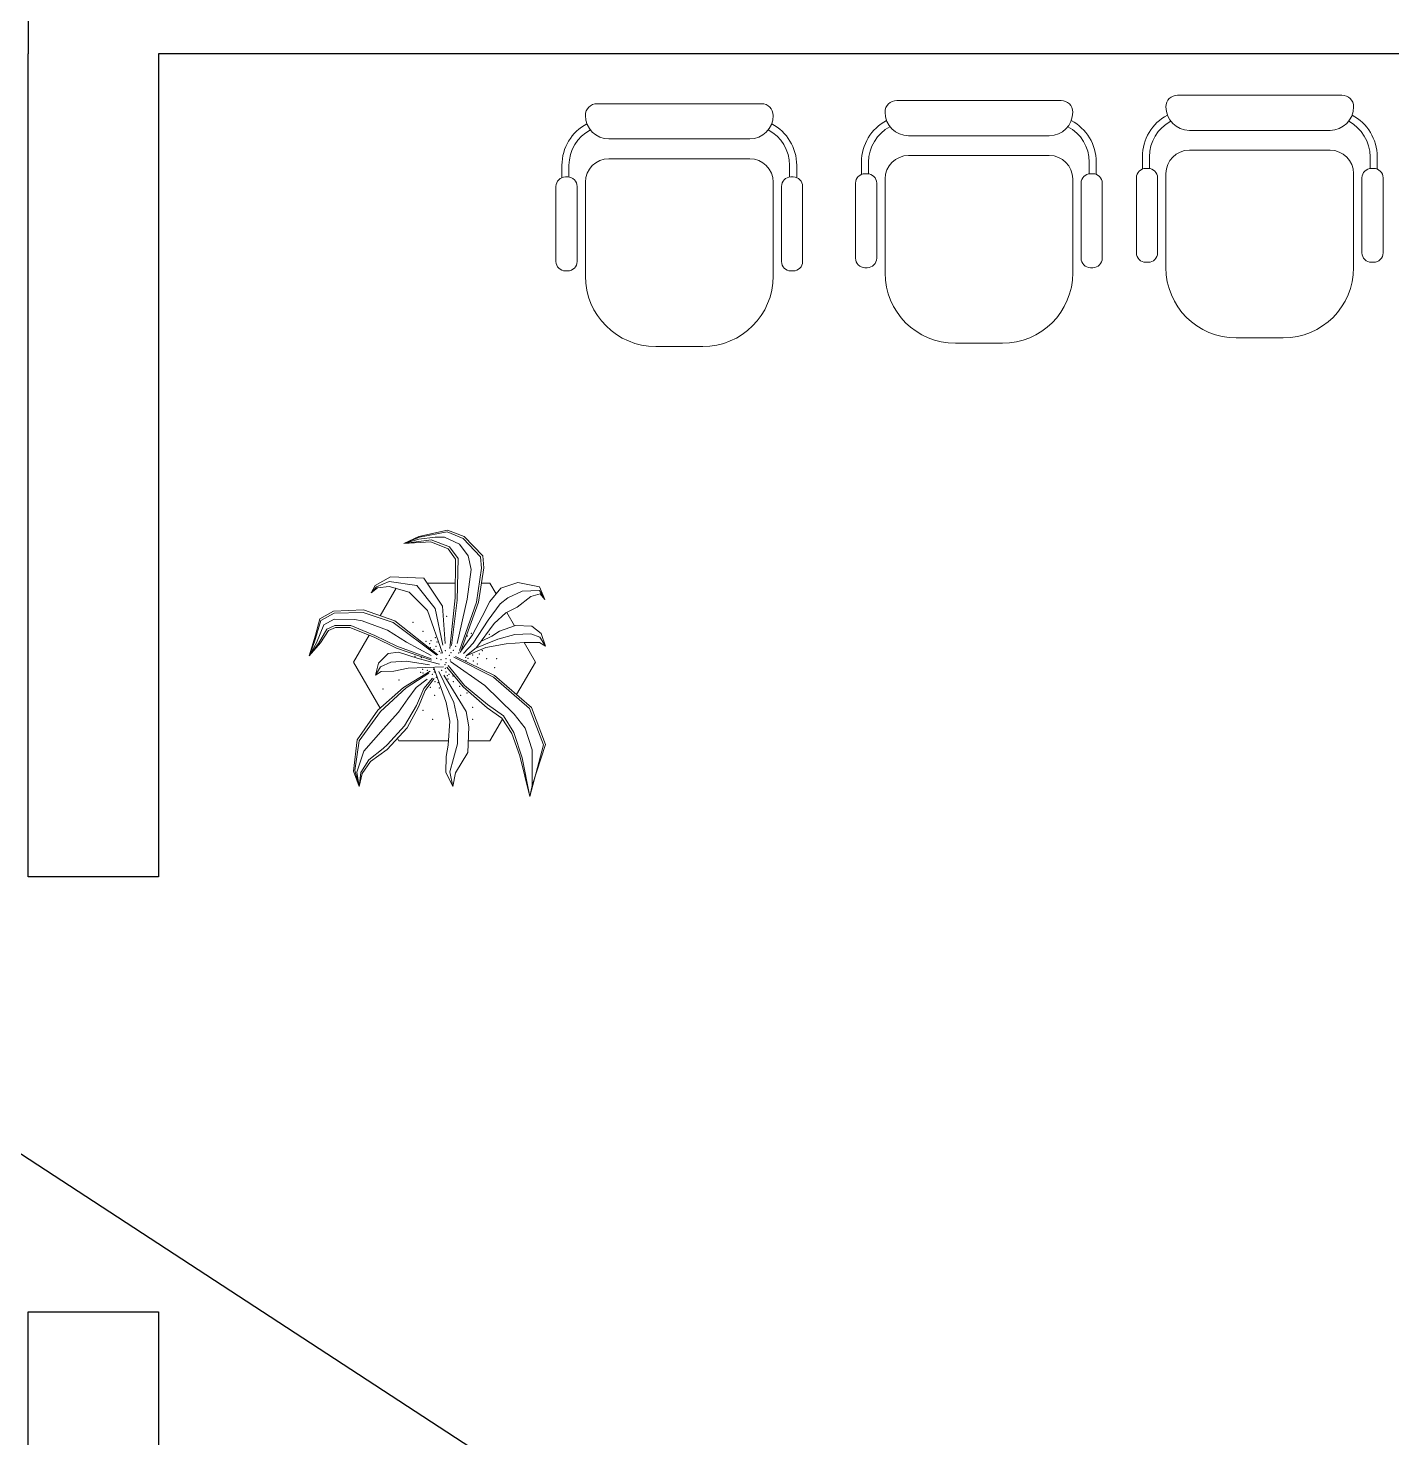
# Model space of a CAD drawing. Header units: millimetres. Extents: x -1911 to 4021, y -174 to 2851.
# Drawn here: x 989.4 to 1303.1, y 1090 to 1414.3 of the extents above; entities that cross this region are included whole.
import ezdxf

# ---------------------------------------------------------------- set-up
doc = ezdxf.new("R2010")
doc.units = ezdxf.units.MM
doc.layers.add('ARREDI attrezzature - furniture', color=175, linetype='Continuous', lineweight=9)
doc.layers.add('PIANTA - plant', color=94, linetype='Continuous', lineweight=13)
doc.layers.add('VERDE prato - green grass', color=7, linetype='Continuous', lineweight=13, true_color=0xd3e2a7)

# ---------------------------------------------------------------- blocks, each defined once
blk = doc.blocks.new('pianta2')
at = {"layer": 'ARREDI attrezzature - furniture'}
for p, q in [((4773.87, 1809.77), (4780.34, 1809.77)), ((4786.37, 1809.77), (4788.3, 1809.77)), ((4788.3, 1809.77), (4789.72, 1807.32)), ((4763.07, 1802.3), (4766.71, 1808.62)), ((4792.17, 1803.08), (4793.94, 1800)), ((4756.92, 1791.65), (4760.5, 1797.85)), ((4796.16, 1796.17), (4798.77, 1791.65)), ((4763.04, 1781.04), (4756.92, 1791.65)), ((4794.46, 1784.19), (4798.77, 1791.65)), ((4788.3, 1773.53), (4791.19, 1778.53)), ((4767.38, 1773.53), (4767.03, 1774.13)), ((4778.72, 1773.53), (4767.38, 1773.53)), ((4788.3, 1773.53), (4783.32, 1773.53))]:
    blk.add_line(p, q, dxfattribs=at)
at = {"layer": 'PIANTA - plant'}
for points in [[(4781.62, 1794.14), (4785.72, 1805.43), (4786.91, 1813.3), (4786.65, 1816.12), (4782.41, 1820.57), (4778.58, 1821.98), (4771.96, 1820.57), (4768.52, 1818.95), (4774.74, 1819.35), (4778.71, 1817.73), (4780.43, 1815.31), (4780.29, 1806.45), (4779.11, 1794.75)], [(4781.34, 1794.29), (4785.24, 1805.46), (4786.34, 1813.29), (4786.13, 1815.9), (4782.16, 1820.07), (4778.46, 1821.63), (4772.1, 1820.39), (4768.52, 1818.95), (4774.76, 1819.76), (4779.01, 1818.19), (4781, 1815.48), (4780.79, 1805.87), (4779.49, 1795.44)], [(4780.79, 1795.96), (4783.05, 1806.09), (4784.01, 1812.97), (4783.32, 1816.11), (4781.34, 1818.81), (4777.85, 1820.39), (4775.72, 1820.39), (4771.96, 1819.96), (4768.52, 1818.95)], [(4778.01, 1795.94), (4777.38, 1804.5), (4773.08, 1810.95), (4765.45, 1811.28), (4761.92, 1809.26), (4761.01, 1807.57), (4762.47, 1808.73), (4765.17, 1809.04), (4769.75, 1807.77), (4773.92, 1803.54), (4777.38, 1793.72)], [(4777.45, 1795.51), (4775.72, 1803.97), (4771.49, 1809.26), (4765.1, 1810.21), (4762.19, 1808.94), (4761.01, 1807.57)], [(4781.41, 1793.84), (4784.27, 1797.91), (4786.55, 1802.12), (4788.26, 1805.6), (4790.84, 1808.65), (4794.73, 1809.95), (4799.69, 1808.94), (4800.92, 1806.03), (4799.88, 1807.33), (4797.69, 1806.76), (4794.55, 1804.3), (4791.98, 1802.98), (4789.31, 1800.52), (4785.22, 1795.01), (4782.84, 1793.12)], [(4782.27, 1793.62), (4784.46, 1796.01), (4787.91, 1801.27), (4790.68, 1805.05), (4792.41, 1806.46), (4795.75, 1807.95), (4799.72, 1808.13), (4800.92, 1806.03)], [(4776.33, 1793.35), (4766.47, 1801.12), (4759.22, 1803.64), (4752.32, 1803.38), (4749.19, 1801.63), (4748.2, 1797.87), (4746.72, 1793.1), (4749.36, 1796.11), (4751.16, 1798.88), (4752.81, 1799.63), (4756.1, 1799.63), (4761.69, 1797.37), (4766.79, 1794.86), (4774.86, 1792.11)], [(4776.08, 1793.24), (4766.05, 1800.77), (4759.17, 1803.08), (4752.45, 1802.93), (4749.45, 1801.25), (4747.98, 1796.28), (4746.72, 1793.1), (4748.87, 1795.96), (4750.82, 1799.25), (4752.65, 1800.04), (4756.28, 1800.04), (4761.84, 1797.8), (4766.89, 1795.32), (4774.82, 1792.43)], [(4774.82, 1793.16), (4769.15, 1796.2), (4764.79, 1799), (4758.91, 1801.16), (4757.18, 1801.48), (4752.5, 1801.56), (4750.13, 1800.21), (4748.4, 1796.11), (4746.72, 1793.1)], [(4786.36, 1796.46), (4788.74, 1797.62), (4790.55, 1798.78), (4794.17, 1800.08), (4797.97, 1799.95), (4800.07, 1798.19), (4801.12, 1795.29), (4799.69, 1796.17), (4796.16, 1796.17), (4792.07, 1795.88), (4787.41, 1795.01), (4782.84, 1793.12)], [(4801.12, 1795.29), (4799.76, 1797.37), (4797.7, 1798.13), (4794.02, 1798.02), (4790.17, 1796.89), (4786.88, 1795.62), (4784.81, 1794.76)], [(4776.72, 1791.16), (4771.81, 1792.45), (4767.32, 1793.94), (4764.93, 1793.65), (4762.69, 1791.38), (4762.03, 1788.67), (4763.29, 1789.45), (4766.24, 1789.59), (4769.47, 1790.23), (4777.61, 1790.52)], [(4774.38, 1791.02), (4769.04, 1791.87), (4765.49, 1791.65), (4763.15, 1790.52), (4762.03, 1788.67)], [(4777.68, 1788.63), (4779.97, 1785.03), (4782.88, 1780.27), (4783.43, 1776.78), (4783.23, 1770.86), (4780.38, 1766.2), (4779.82, 1763.03), (4778.16, 1766.31), (4778.24, 1769.91), (4778.72, 1772.55), (4779.06, 1778.05), (4778.24, 1782.39), (4775.45, 1790.33)], [(4797.5, 1760.73), (4795.16, 1770.08), (4793.35, 1775.2), (4791.07, 1778.73), (4787.66, 1781.11), (4782.15, 1785.92), (4778.37, 1790.49)], [(4778.72, 1790.9), (4782.49, 1786.28), (4787.75, 1781.93), (4791.43, 1779.27), (4793.81, 1775.49), (4795.7, 1769.63), (4797.5, 1760.73)], [(4779.27, 1791.78), (4787.15, 1786.29), (4793.92, 1779.64), (4796.43, 1776.44), (4798.03, 1771.46), (4798.01, 1763.27)], [(4797.5, 1760.73), (4800.63, 1772.64), (4797.41, 1780.97), (4789.13, 1788.2), (4780.02, 1792.77)], [(4780.39, 1792.93), (4789.39, 1788.59), (4797.87, 1781.22), (4801.1, 1772.7), (4798.01, 1763.27), (4797.5, 1760.73)], [(4774.53, 1789.59), (4768.44, 1785.84), (4762.52, 1780.57), (4757.74, 1773.8), (4756.93, 1766.52), (4758.24, 1763.02), (4758.9, 1766.03), (4760.87, 1768.78), (4764.65, 1771.54), (4769.26, 1776.55), (4771.9, 1781.32), (4773.38, 1785.09), (4775.52, 1787.84)], [(4774.27, 1789.07), (4769.06, 1785.7), (4763.15, 1780.27), (4758.23, 1773.52), (4757.23, 1766.68), (4758.24, 1763.02), (4758.59, 1766.24), (4760.44, 1769.19), (4763.72, 1771.79), (4764.79, 1772.66), (4768.7, 1777), (4771.41, 1781.68), (4773.13, 1785.59), (4775.12, 1787.97)], [(4773.91, 1787.75), (4771.34, 1785.81), (4769.42, 1783.2), (4767.28, 1780.16), (4763.72, 1776.25), (4759.3, 1771.14), (4757.73, 1766.35), (4758.24, 1763.02)], [(4779.82, 1763.03), (4779.06, 1766.42), (4779.97, 1769.49), (4780.87, 1772.87), (4780.94, 1778.05), (4780.04, 1782.39), (4776.57, 1789.48)]]:
    blk.add_lwpolyline(points, dxfattribs=at)
for p in [(4778.39, 1802.19), (4779.21, 1792.12)]:
    blk.add_point(p, dxfattribs=at)
at = {"layer": 'VERDE prato - green grass'}
for p in [(4770.61, 1800.79), (4772.89, 1798.7), (4773.6, 1796.46), (4774.73, 1796.61), (4775.75, 1797.3), (4783.1, 1797.62), (4784.01, 1798.25), (4788.16, 1798.04), (4774.43, 1795.92), (4774.64, 1794.98), (4775.47, 1794.55), (4775.89, 1795.29), (4776.17, 1796.24), (4776.66, 1794.13), (4777.07, 1793.71), (4778.04, 1794.24), (4778.94, 1793.17), (4779.36, 1793.82), (4779.91, 1794.34), (4780.4, 1795.29), (4781.09, 1793.71), (4784.35, 1793.28), (4785.87, 1793.5), (4786.57, 1794.24), (4771.11, 1792.97), (4772.56, 1792.65), (4772.84, 1790.01), (4775.41, 1790.01), (4776.1, 1792.54), (4777.07, 1792.23), (4777.97, 1791.07), (4778.04, 1790.22), (4778.18, 1792.43), (4778.24, 1791.49), (4782.75, 1792.75), (4782.82, 1792.01), (4783.24, 1792.54), (4784.49, 1791.91), (4785.39, 1791.18), (4785.53, 1792.65), (4787.55, 1792.42), (4789.38, 1790.33), (4789.84, 1792.42), (4767.39, 1787.52), (4772.36, 1789.27), (4772.9, 1789.16), (4773.94, 1789.79), (4775.06, 1788.85), (4775.54, 1789.37), (4775.68, 1787.15), (4775.96, 1788.11), (4776.38, 1786.95), (4777.2, 1789.79), (4778.24, 1789.37), (4778.52, 1788.52), (4778.67, 1787.78), (4778.87, 1788.85), (4779.84, 1788.42), (4779.91, 1787.15), (4763.73, 1785.43), (4774.64, 1785.88), (4775.64, 1784.03), (4776.66, 1785.67), (4781.37, 1786.1), (4781.59, 1784.03), (4783.03, 1784.51), (4772.89, 1780.54), (4784.35, 1781.24), (4775.18, 1778.45), (4784.35, 1778.45)]:
    blk.add_point(p, dxfattribs=at)

msp = doc.modelspace()

# ---------------------------------------------------------------- linework, layer by layer
at = {"color": 0}
for p, q in [((989.42, 1438.43), (989.42, 1408.43)), ((1019.42, 1219.05), (989.42, 1219.05)), ((989.42, 1119.05), (1019.42, 1119.05))]:
    msp.add_line(p, q, dxfattribs=at)
for p, q in [((989.42, 1219.05), (989.42, 1408.43)), ((1589.42, 1408.43), (1019.42, 1408.43)), ((1019.42, 1408.43), (1019.42, 1219.05)), ((989.42, 548.43), (989.42, 1119.05)), ((1019.42, 1119.05), (1019.42, 548.43))]:
    msp.add_line(p, q)
at = {"color": 1}
msp.add_line((849.42, 1245.62), (1594.64, 759.47), dxfattribs=at)
at = {"layer": 'ARREDI attrezzature - furniture'}
for p, q in [((1227.02, 1397.67), (1189.22, 1397.67)), ((1291.63, 1398.9), (1253.83, 1398.9)), ((1158.1, 1396.93), (1120.3, 1396.93)), ((1158.1, 1396.93), (1120.3, 1396.93)), ((1158.1, 1396.93), (1120.3, 1396.93)), ((1158.1, 1396.93), (1120.3, 1396.93)), ((1186.52, 1394.97), (1186.52, 1394.97)), ((1186.52, 1394.97), (1186.52, 1394.97)), ((1186.52, 1394.97), (1186.52, 1394.97)), ((1229.72, 1394.97), (1229.72, 1394.97)), ((1229.72, 1394.97), (1229.72, 1394.97)), ((1229.72, 1394.97), (1229.72, 1394.97)), ((1117.6, 1394.23), (1117.6, 1394.23)), ((1117.6, 1394.23), (1117.6, 1394.23)), ((1117.6, 1394.23), (1117.6, 1394.23)), ((1117.6, 1394.23), (1117.6, 1394.23)), ((1117.6, 1394.23), (1117.6, 1394.23)), ((1117.6, 1394.23), (1117.6, 1394.23)), ((1160.8, 1394.23), (1160.8, 1394.23)), ((1160.8, 1394.23), (1160.8, 1394.23)), ((1160.8, 1394.23), (1160.8, 1394.23)), ((1160.8, 1394.23), (1160.8, 1394.23)), ((1160.8, 1394.23), (1160.8, 1394.23)), ((1160.8, 1394.23), (1160.8, 1394.23)), ((1123, 1388.83), (1155.4, 1388.83)), ((1123, 1388.83), (1155.4, 1388.83)), ((1123, 1388.83), (1155.4, 1388.83)), ((1123, 1388.83), (1155.4, 1388.83)), ((1123, 1388.83), (1155.4, 1388.83)), ((1123, 1388.83), (1155.4, 1388.83)), ((1191.92, 1389.57), (1224.32, 1389.57)), ((1191.92, 1389.57), (1224.32, 1389.57)), ((1191.92, 1389.57), (1224.32, 1389.57)), ((1191.92, 1389.57), (1224.32, 1389.57)), ((1191.92, 1389.57), (1224.32, 1389.57)), ((1191.92, 1389.57), (1224.32, 1389.57)), ((1256.53, 1390.8), (1288.93, 1390.8)), ((1256.53, 1390.8), (1288.93, 1390.8)), ((1256.53, 1390.8), (1288.93, 1390.8)), ((1256.53, 1390.8), (1288.93, 1390.8)), ((1256.53, 1390.8), (1288.93, 1390.8)), ((1256.53, 1390.8), (1288.93, 1390.8)), ((1224.32, 1385.01), (1191.92, 1385.01)), ((1224.32, 1385.01), (1191.92, 1385.01)), ((1224.32, 1385.01), (1191.92, 1385.01)), ((1224.32, 1385.01), (1191.92, 1385.01)), ((1224.32, 1385.01), (1191.92, 1385.01)), ((1224.32, 1385.01), (1191.92, 1385.01)), ((1245.73, 1384.74), (1245.73, 1381.89)), ((1245.73, 1384.74), (1245.73, 1381.89)), ((1245.73, 1384.74), (1245.73, 1381.89)), ((1245.73, 1384.74), (1245.73, 1381.89)), ((1245.73, 1384.74), (1245.73, 1381.89)), ((1245.73, 1384.74), (1245.73, 1381.89)), ((1247.35, 1384.74), (1247.35, 1382.02)), ((1247.35, 1384.74), (1247.35, 1382.02)), ((1247.35, 1384.74), (1247.35, 1382.02)), ((1247.35, 1384.74), (1247.35, 1382.02)), ((1247.35, 1384.74), (1247.35, 1382.02)), ((1247.35, 1384.74), (1247.35, 1382.02)), ((1288.93, 1386.24), (1256.53, 1386.24)), ((1288.93, 1386.24), (1256.53, 1386.24)), ((1288.93, 1386.24), (1256.53, 1386.24)), ((1288.93, 1386.24), (1256.53, 1386.24)), ((1288.93, 1386.24), (1256.53, 1386.24)), ((1288.93, 1386.24), (1256.53, 1386.24)), ((1298.11, 1384.74), (1298.11, 1382.02)), ((1298.11, 1384.74), (1298.11, 1382.02)), ((1298.11, 1384.74), (1298.11, 1382.02)), ((1298.11, 1384.74), (1298.11, 1382.02)), ((1298.11, 1384.74), (1298.11, 1382.02)), ((1298.11, 1384.74), (1298.11, 1382.02)), ((1299.73, 1384.74), (1299.73, 1381.89)), ((1299.73, 1384.74), (1299.73, 1381.89)), ((1299.73, 1384.74), (1299.73, 1381.89)), ((1299.73, 1384.74), (1299.73, 1381.89)), ((1299.73, 1384.74), (1299.73, 1381.89)), ((1299.73, 1384.74), (1299.73, 1381.89)), ((1112.2, 1382.77), (1112.2, 1379.92)), ((1112.2, 1382.77), (1112.2, 1379.92)), ((1112.2, 1382.77), (1112.2, 1379.92)), ((1112.2, 1382.77), (1112.2, 1379.92)), ((1112.2, 1382.77), (1112.2, 1379.92)), ((1112.2, 1382.77), (1112.2, 1379.92)), ((1113.82, 1382.77), (1113.82, 1380.05)), ((1113.82, 1382.77), (1113.82, 1380.05)), ((1113.82, 1382.77), (1113.82, 1380.05)), ((1113.82, 1382.77), (1113.82, 1380.05)), ((1113.82, 1382.77), (1113.82, 1380.05)), ((1113.82, 1382.77), (1113.82, 1380.05)), ((1155.4, 1384.27), (1123, 1384.27)), ((1155.4, 1384.27), (1123, 1384.27)), ((1155.4, 1384.27), (1123, 1384.27)), ((1155.4, 1384.27), (1123, 1384.27)), ((1155.4, 1384.27), (1123, 1384.27)), ((1155.4, 1384.27), (1123, 1384.27)), ((1164.58, 1382.77), (1164.58, 1380.05)), ((1164.58, 1382.77), (1164.58, 1380.05)), ((1164.58, 1382.77), (1164.58, 1380.05)), ((1164.58, 1382.77), (1164.58, 1380.05)), ((1164.58, 1382.77), (1164.58, 1380.05)), ((1164.58, 1382.77), (1164.58, 1380.05)), ((1166.2, 1382.77), (1166.2, 1379.92)), ((1166.2, 1382.77), (1166.2, 1379.92)), ((1166.2, 1382.77), (1166.2, 1379.92)), ((1166.2, 1382.77), (1166.2, 1379.92)), ((1166.2, 1382.77), (1166.2, 1379.92)), ((1166.2, 1382.77), (1166.2, 1379.92)), ((1181.12, 1383.51), (1181.12, 1380.66)), ((1181.12, 1383.51), (1181.12, 1380.66)), ((1181.12, 1383.51), (1181.12, 1380.66)), ((1181.12, 1383.51), (1181.12, 1380.66)), ((1181.12, 1383.51), (1181.12, 1380.66)), ((1181.12, 1383.51), (1181.12, 1380.66)), ((1182.74, 1383.51), (1182.74, 1380.79)), ((1182.74, 1383.51), (1182.74, 1380.79)), ((1182.74, 1383.51), (1182.74, 1380.79)), ((1182.74, 1383.51), (1182.74, 1380.79)), ((1182.74, 1383.51), (1182.74, 1380.79)), ((1182.74, 1383.51), (1182.74, 1380.79)), ((1233.5, 1383.51), (1233.5, 1380.79)), ((1233.5, 1383.51), (1233.5, 1380.79)), ((1233.5, 1383.51), (1233.5, 1380.79)), ((1233.5, 1383.51), (1233.5, 1380.79)), ((1233.5, 1383.51), (1233.5, 1380.79)), ((1233.5, 1383.51), (1233.5, 1380.79)), ((1235.12, 1383.51), (1235.12, 1380.66)), ((1235.12, 1383.51), (1235.12, 1380.66)), ((1235.12, 1383.51), (1235.12, 1380.66)), ((1235.12, 1383.51), (1235.12, 1380.66)), ((1235.12, 1383.51), (1235.12, 1380.66)), ((1235.12, 1383.51), (1235.12, 1380.66)), ((1246.52, 1382.04), (1247.06, 1382.04)), ((1246.52, 1382.04), (1247.06, 1382.04)), ((1246.52, 1382.04), (1247.06, 1382.04)), ((1246.52, 1382.04), (1247.06, 1382.04)), ((1246.52, 1382.04), (1247.06, 1382.04)), ((1246.52, 1382.04), (1247.06, 1382.04)), ((1298.94, 1382.04), (1298.4, 1382.04)), ((1298.94, 1382.04), (1298.4, 1382.04)), ((1298.94, 1382.04), (1298.4, 1382.04)), ((1298.94, 1382.04), (1298.4, 1382.04)), ((1298.94, 1382.04), (1298.4, 1382.04)), ((1298.94, 1382.04), (1298.4, 1382.04)), ((1112.99, 1380.07), (1113.53, 1380.07)), ((1112.99, 1380.07), (1113.53, 1380.07)), ((1112.99, 1380.07), (1113.53, 1380.07)), ((1112.99, 1380.07), (1113.53, 1380.07)), ((1112.99, 1380.07), (1113.53, 1380.07)), ((1112.99, 1380.07), (1113.53, 1380.07)), ((1117.6, 1378.87), (1117.6, 1357.27)), ((1117.6, 1378.87), (1117.6, 1357.27)), ((1117.6, 1378.87), (1117.6, 1357.27)), ((1117.6, 1378.87), (1117.6, 1357.27)), ((1117.6, 1378.87), (1117.6, 1357.27)), ((1117.6, 1378.87), (1117.6, 1357.27)), ((1160.8, 1357.27), (1160.8, 1378.87)), ((1160.8, 1357.27), (1160.8, 1378.87)), ((1160.8, 1357.27), (1160.8, 1378.87)), ((1160.8, 1357.27), (1160.8, 1378.87)), ((1160.8, 1357.27), (1160.8, 1378.87)), ((1160.8, 1357.27), (1160.8, 1378.87)), ((1165.41, 1380.07), (1164.87, 1380.07)), ((1165.41, 1380.07), (1164.87, 1380.07)), ((1165.41, 1380.07), (1164.87, 1380.07)), ((1165.41, 1380.07), (1164.87, 1380.07)), ((1165.41, 1380.07), (1164.87, 1380.07)), ((1165.41, 1380.07), (1164.87, 1380.07)), ((1179.75, 1361.37), (1179.75, 1378.65)), ((1179.75, 1361.37), (1179.75, 1378.65)), ((1179.75, 1361.37), (1179.75, 1378.65)), ((1179.75, 1361.37), (1179.75, 1378.65)), ((1179.75, 1361.37), (1179.75, 1378.65)), ((1179.75, 1361.37), (1179.75, 1378.65)), ((1181.91, 1380.81), (1182.45, 1380.81)), ((1181.91, 1380.81), (1182.45, 1380.81)), ((1181.91, 1380.81), (1182.45, 1380.81)), ((1181.91, 1380.81), (1182.45, 1380.81)), ((1181.91, 1380.81), (1182.45, 1380.81)), ((1181.91, 1380.81), (1182.45, 1380.81)), ((1184.61, 1378.65), (1184.61, 1361.37)), ((1184.61, 1378.65), (1184.61, 1361.37)), ((1184.61, 1378.65), (1184.61, 1361.37)), ((1184.61, 1378.65), (1184.61, 1361.37)), ((1184.61, 1378.65), (1184.61, 1361.37)), ((1184.61, 1378.65), (1184.61, 1361.37)), ((1186.52, 1379.61), (1186.52, 1358.01)), ((1186.52, 1379.61), (1186.52, 1358.01)), ((1186.52, 1379.61), (1186.52, 1358.01)), ((1186.52, 1379.61), (1186.52, 1358.01)), ((1186.52, 1379.61), (1186.52, 1358.01)), ((1186.52, 1379.61), (1186.52, 1358.01)), ((1229.72, 1358.01), (1229.72, 1379.61)), ((1229.72, 1358.01), (1229.72, 1379.61)), ((1229.72, 1358.01), (1229.72, 1379.61)), ((1229.72, 1358.01), (1229.72, 1379.61)), ((1229.72, 1358.01), (1229.72, 1379.61)), ((1229.72, 1358.01), (1229.72, 1379.61)), ((1231.63, 1378.65), (1231.63, 1361.37)), ((1231.63, 1378.65), (1231.63, 1361.37)), ((1231.63, 1378.65), (1231.63, 1361.37)), ((1231.63, 1378.65), (1231.63, 1361.37)), ((1231.63, 1378.65), (1231.63, 1361.37)), ((1231.63, 1378.65), (1231.63, 1361.37)), ((1234.33, 1380.81), (1233.79, 1380.81)), ((1234.33, 1380.81), (1233.79, 1380.81)), ((1234.33, 1380.81), (1233.79, 1380.81)), ((1234.33, 1380.81), (1233.79, 1380.81)), ((1234.33, 1380.81), (1233.79, 1380.81)), ((1234.33, 1380.81), (1233.79, 1380.81)), ((1236.49, 1361.37), (1236.49, 1378.65)), ((1236.49, 1361.37), (1236.49, 1378.65)), ((1236.49, 1361.37), (1236.49, 1378.65)), ((1236.49, 1361.37), (1236.49, 1378.65)), ((1236.49, 1361.37), (1236.49, 1378.65)), ((1236.49, 1361.37), (1236.49, 1378.65)), ((1244.36, 1362.6), (1244.36, 1379.88)), ((1244.36, 1362.6), (1244.36, 1379.88)), ((1244.36, 1362.6), (1244.36, 1379.88)), ((1244.36, 1362.6), (1244.36, 1379.88)), ((1244.36, 1362.6), (1244.36, 1379.88)), ((1244.36, 1362.6), (1244.36, 1379.88)), ((1249.22, 1379.88), (1249.22, 1362.6)), ((1249.22, 1379.88), (1249.22, 1362.6)), ((1249.22, 1379.88), (1249.22, 1362.6)), ((1249.22, 1379.88), (1249.22, 1362.6)), ((1249.22, 1379.88), (1249.22, 1362.6)), ((1249.22, 1379.88), (1249.22, 1362.6)), ((1251.13, 1380.84), (1251.13, 1359.24)), ((1251.13, 1380.84), (1251.13, 1359.24)), ((1251.13, 1380.84), (1251.13, 1359.24)), ((1251.13, 1380.84), (1251.13, 1359.24)), ((1251.13, 1380.84), (1251.13, 1359.24)), ((1251.13, 1380.84), (1251.13, 1359.24)), ((1294.33, 1359.24), (1294.33, 1380.84)), ((1294.33, 1359.24), (1294.33, 1380.84)), ((1294.33, 1359.24), (1294.33, 1380.84)), ((1294.33, 1359.24), (1294.33, 1380.84)), ((1294.33, 1359.24), (1294.33, 1380.84)), ((1294.33, 1359.24), (1294.33, 1380.84)), ((1296.24, 1379.88), (1296.24, 1362.6)), ((1296.24, 1379.88), (1296.24, 1362.6)), ((1296.24, 1379.88), (1296.24, 1362.6)), ((1296.24, 1379.88), (1296.24, 1362.6)), ((1296.24, 1379.88), (1296.24, 1362.6)), ((1296.24, 1379.88), (1296.24, 1362.6)), ((1301.1, 1362.6), (1301.1, 1379.88)), ((1301.1, 1362.6), (1301.1, 1379.88)), ((1301.1, 1362.6), (1301.1, 1379.88)), ((1301.1, 1362.6), (1301.1, 1379.88)), ((1301.1, 1362.6), (1301.1, 1379.88)), ((1301.1, 1362.6), (1301.1, 1379.88)), ((1110.83, 1360.63), (1110.83, 1377.91)), ((1110.83, 1360.63), (1110.83, 1377.91)), ((1110.83, 1360.63), (1110.83, 1377.91)), ((1110.83, 1360.63), (1110.83, 1377.91)), ((1110.83, 1360.63), (1110.83, 1377.91)), ((1110.83, 1360.63), (1110.83, 1377.91)), ((1115.69, 1377.91), (1115.69, 1360.63)), ((1115.69, 1377.91), (1115.69, 1360.63)), ((1115.69, 1377.91), (1115.69, 1360.63)), ((1115.69, 1377.91), (1115.69, 1360.63)), ((1115.69, 1377.91), (1115.69, 1360.63)), ((1115.69, 1377.91), (1115.69, 1360.63)), ((1162.71, 1377.91), (1162.71, 1360.63)), ((1162.71, 1377.91), (1162.71, 1360.63)), ((1162.71, 1377.91), (1162.71, 1360.63)), ((1162.71, 1377.91), (1162.71, 1360.63)), ((1162.71, 1377.91), (1162.71, 1360.63)), ((1162.71, 1377.91), (1162.71, 1360.63)), ((1167.57, 1360.63), (1167.57, 1377.91)), ((1167.57, 1360.63), (1167.57, 1377.91)), ((1167.57, 1360.63), (1167.57, 1377.91)), ((1167.57, 1360.63), (1167.57, 1377.91)), ((1167.57, 1360.63), (1167.57, 1377.91)), ((1167.57, 1360.63), (1167.57, 1377.91)), ((1182.45, 1359.21), (1181.91, 1359.21)), ((1182.45, 1359.21), (1181.91, 1359.21)), ((1182.45, 1359.21), (1181.91, 1359.21)), ((1182.45, 1359.21), (1181.91, 1359.21)), ((1182.45, 1359.21), (1181.91, 1359.21)), ((1182.45, 1359.21), (1181.91, 1359.21)), ((1233.79, 1359.21), (1234.33, 1359.21)), ((1233.79, 1359.21), (1234.33, 1359.21)), ((1233.79, 1359.21), (1234.33, 1359.21)), ((1233.79, 1359.21), (1234.33, 1359.21)), ((1233.79, 1359.21), (1234.33, 1359.21)), ((1233.79, 1359.21), (1234.33, 1359.21)), ((1247.06, 1360.44), (1246.52, 1360.44)), ((1247.06, 1360.44), (1246.52, 1360.44)), ((1247.06, 1360.44), (1246.52, 1360.44)), ((1247.06, 1360.44), (1246.52, 1360.44)), ((1247.06, 1360.44), (1246.52, 1360.44)), ((1247.06, 1360.44), (1246.52, 1360.44)), ((1298.4, 1360.44), (1298.94, 1360.44)), ((1298.4, 1360.44), (1298.94, 1360.44)), ((1298.4, 1360.44), (1298.94, 1360.44)), ((1298.4, 1360.44), (1298.94, 1360.44)), ((1298.4, 1360.44), (1298.94, 1360.44)), ((1298.4, 1360.44), (1298.94, 1360.44)), ((1113.53, 1358.47), (1112.99, 1358.47)), ((1113.53, 1358.47), (1112.99, 1358.47)), ((1113.53, 1358.47), (1112.99, 1358.47)), ((1113.53, 1358.47), (1112.99, 1358.47)), ((1113.53, 1358.47), (1112.99, 1358.47)), ((1113.53, 1358.47), (1112.99, 1358.47)), ((1164.87, 1358.47), (1165.41, 1358.47)), ((1164.87, 1358.47), (1165.41, 1358.47)), ((1164.87, 1358.47), (1165.41, 1358.47)), ((1164.87, 1358.47), (1165.41, 1358.47)), ((1164.87, 1358.47), (1165.41, 1358.47)), ((1164.87, 1358.47), (1165.41, 1358.47)), ((1267.33, 1343.04), (1278.13, 1343.04)), ((1267.33, 1343.04), (1278.13, 1343.04)), ((1267.33, 1343.04), (1278.13, 1343.04)), ((1267.33, 1343.04), (1278.13, 1343.04)), ((1267.33, 1343.04), (1278.13, 1343.04)), ((1267.33, 1343.04), (1278.13, 1343.04)), ((1133.8, 1341.07), (1144.6, 1341.07)), ((1133.8, 1341.07), (1144.6, 1341.07)), ((1133.8, 1341.07), (1144.6, 1341.07)), ((1133.8, 1341.07), (1144.6, 1341.07)), ((1133.8, 1341.07), (1144.6, 1341.07)), ((1133.8, 1341.07), (1144.6, 1341.07)), ((1202.72, 1341.81), (1213.52, 1341.81)), ((1202.72, 1341.81), (1213.52, 1341.81)), ((1202.72, 1341.81), (1213.52, 1341.81)), ((1202.72, 1341.81), (1213.52, 1341.81)), ((1202.72, 1341.81), (1213.52, 1341.81)), ((1202.72, 1341.81), (1213.52, 1341.81))]:
    msp.add_line(p, q, dxfattribs=at)
for centre, radius, start, end in [((1189.22, 1394.97), 2.7, 90, 180), ((1189.22, 1394.97), 2.7, 90, 180), ((1189.22, 1394.97), 2.7, 90, 180), ((1189.22, 1394.97), 2.7, 90, 180), ((1227.02, 1394.97), 2.7, 0, 90), ((1227.02, 1394.97), 2.7, 0, 90), ((1227.02, 1394.97), 2.7, 0, 90), ((1227.02, 1394.97), 2.7, 0, 90), ((1253.83, 1396.2), 2.7, 90, 180), ((1291.63, 1396.2), 2.7, 0, 90), ((1120.3, 1394.23), 2.7, 90, 180), ((1120.3, 1394.23), 2.7, 90, 180), ((1120.3, 1394.23), 2.7, 90, 180), ((1120.3, 1394.23), 2.7, 90, 180), ((1120.3, 1394.23), 2.7, 90, 180), ((1120.3, 1394.23), 2.7, 90, 180), ((1158.1, 1394.23), 2.7, 0, 90), ((1158.1, 1394.23), 2.7, 0, 90), ((1158.1, 1394.23), 2.7, 0, 90), ((1158.1, 1394.23), 2.7, 0, 90), ((1158.1, 1394.23), 2.7, 0, 90), ((1158.1, 1394.23), 2.7, 0, 90), ((1191.92, 1394.97), 5.4, 180, 270), ((1191.92, 1394.97), 5.4, 180, 270), ((1191.92, 1394.97), 5.4, 180, 270), ((1191.92, 1394.97), 5.4, 180, 270), ((1191.92, 1394.97), 5.4, 180, 270), ((1191.92, 1394.97), 5.4, 180, 270), ((1224.32, 1394.97), 5.4, 270, 0), ((1224.32, 1394.97), 5.4, 270, 0), ((1224.32, 1394.97), 5.4, 270, 0), ((1224.32, 1394.97), 5.4, 270, 0), ((1224.32, 1394.97), 5.4, 270, 0), ((1224.32, 1394.97), 5.4, 270, 0), ((1256.53, 1396.2), 5.4, 180, 270), ((1256.53, 1396.2), 5.4, 180, 270), ((1256.53, 1396.2), 5.4, 180, 270), ((1256.53, 1396.2), 5.4, 180, 270), ((1256.53, 1396.2), 5.4, 180, 270), ((1256.53, 1396.2), 5.4, 180, 270), ((1288.93, 1396.2), 5.4, 270, 0), ((1288.93, 1396.2), 5.4, 270, 0), ((1288.93, 1396.2), 5.4, 270, 0), ((1288.93, 1396.2), 5.4, 270, 0), ((1288.93, 1396.2), 5.4, 270, 0), ((1288.93, 1396.2), 5.4, 270, 0), ((1123, 1382.77), 10.8, 117.8806, 180), ((1123, 1382.77), 10.8, 117.8806, 180), ((1123, 1382.77), 10.8, 117.8806, 180), ((1123, 1382.77), 10.8, 117.8806, 180), ((1123, 1382.77), 10.8, 117.8806, 180), ((1123, 1382.77), 10.8, 117.8806, 180), ((1123, 1394.23), 5.4, 180, 270), ((1123, 1394.23), 5.4, 180, 270), ((1123, 1394.23), 5.4, 180, 270), ((1123, 1394.23), 5.4, 180, 270), ((1123, 1394.23), 5.4, 180, 270), ((1123, 1394.23), 5.4, 180, 270), ((1155.4, 1394.23), 5.4, 270, 0), ((1155.4, 1394.23), 5.4, 270, 0), ((1155.4, 1394.23), 5.4, 270, 0), ((1155.4, 1394.23), 5.4, 270, 0), ((1155.4, 1394.23), 5.4, 270, 0), ((1155.4, 1394.23), 5.4, 270, 0), ((1155.4, 1382.77), 10.8, 0, 62.1194), ((1155.4, 1382.77), 10.8, 0, 62.1194), ((1155.4, 1382.77), 10.8, 0, 62.1194), ((1155.4, 1382.77), 10.8, 0, 62.1194), ((1155.4, 1382.77), 10.8, 0, 62.1194), ((1155.4, 1382.77), 10.8, 0, 62.1194), ((1191.92, 1383.51), 10.8, 117.8806, 180), ((1191.92, 1383.51), 10.8, 117.8806, 180), ((1191.92, 1383.51), 10.8, 117.8806, 180), ((1191.92, 1383.51), 10.8, 117.8806, 180), ((1191.92, 1383.51), 10.8, 117.8806, 180), ((1191.92, 1383.51), 10.8, 117.8806, 180), ((1191.92, 1383.51), 9.18, 117.6195, 180), ((1191.92, 1383.51), 9.18, 117.6195, 180), ((1191.92, 1383.51), 9.18, 117.6195, 180), ((1191.92, 1383.51), 9.18, 117.6195, 180), ((1191.92, 1383.51), 9.18, 117.6195, 180), ((1191.92, 1383.51), 9.18, 117.6195, 180), ((1224.32, 1383.51), 9.18, 0, 62.3805), ((1224.32, 1383.51), 9.18, 0, 62.3805), ((1224.32, 1383.51), 9.18, 0, 62.3805), ((1224.32, 1383.51), 9.18, 0, 62.3805), ((1224.32, 1383.51), 9.18, 0, 62.3805), ((1224.32, 1383.51), 9.18, 0, 62.3805), ((1224.32, 1383.51), 10.8, 0, 62.1194), ((1224.32, 1383.51), 10.8, 0, 62.1194), ((1224.32, 1383.51), 10.8, 0, 62.1194), ((1224.32, 1383.51), 10.8, 0, 62.1194), ((1224.32, 1383.51), 10.8, 0, 62.1194), ((1224.32, 1383.51), 10.8, 0, 62.1194), ((1256.53, 1384.74), 10.8, 117.8806, 180), ((1256.53, 1384.74), 10.8, 117.8806, 180), ((1256.53, 1384.74), 10.8, 117.8806, 180), ((1256.53, 1384.74), 10.8, 117.8806, 180), ((1256.53, 1384.74), 10.8, 117.8806, 180), ((1256.53, 1384.74), 10.8, 117.8806, 180), ((1256.53, 1384.74), 9.18, 117.6195, 180), ((1256.53, 1384.74), 9.18, 117.6195, 180), ((1256.53, 1384.74), 9.18, 117.6195, 180), ((1256.53, 1384.74), 9.18, 117.6195, 180), ((1256.53, 1384.74), 9.18, 117.6195, 180), ((1256.53, 1384.74), 9.18, 117.6195, 180), ((1288.93, 1384.74), 9.18, 0, 62.3805), ((1288.93, 1384.74), 9.18, 0, 62.3805), ((1288.93, 1384.74), 9.18, 0, 62.3805), ((1288.93, 1384.74), 9.18, 0, 62.3805), ((1288.93, 1384.74), 9.18, 0, 62.3805), ((1288.93, 1384.74), 9.18, 0, 62.3805), ((1288.93, 1384.74), 10.8, 0, 62.1194), ((1288.93, 1384.74), 10.8, 0, 62.1194), ((1288.93, 1384.74), 10.8, 0, 62.1194), ((1288.93, 1384.74), 10.8, 0, 62.1194), ((1288.93, 1384.74), 10.8, 0, 62.1194), ((1288.93, 1384.74), 10.8, 0, 62.1194), ((1123, 1382.77), 9.18, 117.6195, 180), ((1123, 1382.77), 9.18, 117.6195, 180), ((1123, 1382.77), 9.18, 117.6195, 180), ((1123, 1382.77), 9.18, 117.6195, 180), ((1123, 1382.77), 9.18, 117.6195, 180), ((1123, 1382.77), 9.18, 117.6195, 180), ((1155.4, 1382.77), 9.18, 0, 62.3805), ((1155.4, 1382.77), 9.18, 0, 62.3805), ((1155.4, 1382.77), 9.18, 0, 62.3805), ((1155.4, 1382.77), 9.18, 0, 62.3805), ((1155.4, 1382.77), 9.18, 0, 62.3805), ((1155.4, 1382.77), 9.18, 0, 62.3805), ((1191.92, 1379.61), 5.4, 90, 180), ((1191.92, 1379.61), 5.4, 90, 180), ((1191.92, 1379.61), 5.4, 90, 180), ((1191.92, 1379.61), 5.4, 90, 180), ((1191.92, 1379.61), 5.4, 90, 180), ((1191.92, 1379.61), 5.4, 90, 180), ((1224.32, 1379.61), 5.4, 0, 90), ((1224.32, 1379.61), 5.4, 0, 90), ((1224.32, 1379.61), 5.4, 0, 90), ((1224.32, 1379.61), 5.4, 0, 90), ((1224.32, 1379.61), 5.4, 0, 90), ((1224.32, 1379.61), 5.4, 0, 90), ((1256.53, 1380.84), 5.4, 90, 180), ((1256.53, 1380.84), 5.4, 90, 180), ((1256.53, 1380.84), 5.4, 90, 180), ((1256.53, 1380.84), 5.4, 90, 180), ((1256.53, 1380.84), 5.4, 90, 180), ((1256.53, 1380.84), 5.4, 90, 180), ((1288.93, 1380.84), 5.4, 0, 90), ((1288.93, 1380.84), 5.4, 0, 90), ((1288.93, 1380.84), 5.4, 0, 90), ((1288.93, 1380.84), 5.4, 0, 90), ((1288.93, 1380.84), 5.4, 0, 90), ((1288.93, 1380.84), 5.4, 0, 90), ((1123, 1378.87), 5.4, 90, 180), ((1123, 1378.87), 5.4, 90, 180), ((1123, 1378.87), 5.4, 90, 180), ((1123, 1378.87), 5.4, 90, 180), ((1123, 1378.87), 5.4, 90, 180), ((1123, 1378.87), 5.4, 90, 180), ((1155.4, 1378.87), 5.4, 0, 90), ((1155.4, 1378.87), 5.4, 0, 90), ((1155.4, 1378.87), 5.4, 0, 90), ((1155.4, 1378.87), 5.4, 0, 90), ((1155.4, 1378.87), 5.4, 0, 90), ((1155.4, 1378.87), 5.4, 0, 90), ((1246.52, 1379.88), 2.16, 90, 180), ((1246.52, 1379.88), 2.16, 90, 180), ((1246.52, 1379.88), 2.16, 90, 180), ((1246.52, 1379.88), 2.16, 90, 180), ((1246.52, 1379.88), 2.16, 90, 180), ((1246.52, 1379.88), 2.16, 90, 180), ((1247.06, 1379.88), 2.16, 0, 90), ((1247.06, 1379.88), 2.16, 0, 90), ((1247.06, 1379.88), 2.16, 0, 90), ((1247.06, 1379.88), 2.16, 0, 90), ((1247.06, 1379.88), 2.16, 0, 90), ((1247.06, 1379.88), 2.16, 0, 90), ((1298.4, 1379.88), 2.16, 90, 180), ((1298.4, 1379.88), 2.16, 90, 180), ((1298.4, 1379.88), 2.16, 90, 180), ((1298.4, 1379.88), 2.16, 90, 180), ((1298.4, 1379.88), 2.16, 90, 180), ((1298.4, 1379.88), 2.16, 90, 180), ((1298.94, 1379.88), 2.16, 0, 90), ((1298.94, 1379.88), 2.16, 0, 90), ((1298.94, 1379.88), 2.16, 0, 90), ((1298.94, 1379.88), 2.16, 0, 90), ((1298.94, 1379.88), 2.16, 0, 90), ((1298.94, 1379.88), 2.16, 0, 90), ((1112.99, 1377.91), 2.16, 90, 180), ((1112.99, 1377.91), 2.16, 90, 180), ((1112.99, 1377.91), 2.16, 90, 180), ((1112.99, 1377.91), 2.16, 90, 180), ((1112.99, 1377.91), 2.16, 90, 180), ((1112.99, 1377.91), 2.16, 90, 180), ((1113.53, 1377.91), 2.16, 0, 90), ((1113.53, 1377.91), 2.16, 0, 90), ((1113.53, 1377.91), 2.16, 0, 90), ((1113.53, 1377.91), 2.16, 0, 90), ((1113.53, 1377.91), 2.16, 0, 90), ((1113.53, 1377.91), 2.16, 0, 90), ((1164.87, 1377.91), 2.16, 90, 180), ((1164.87, 1377.91), 2.16, 90, 180), ((1164.87, 1377.91), 2.16, 90, 180), ((1164.87, 1377.91), 2.16, 90, 180), ((1164.87, 1377.91), 2.16, 90, 180), ((1164.87, 1377.91), 2.16, 90, 180), ((1165.41, 1377.91), 2.16, 0, 90), ((1165.41, 1377.91), 2.16, 0, 90), ((1165.41, 1377.91), 2.16, 0, 90), ((1165.41, 1377.91), 2.16, 0, 90), ((1165.41, 1377.91), 2.16, 0, 90), ((1165.41, 1377.91), 2.16, 0, 90), ((1181.91, 1378.65), 2.16, 90, 180), ((1181.91, 1378.65), 2.16, 90, 180), ((1181.91, 1378.65), 2.16, 90, 180), ((1181.91, 1378.65), 2.16, 90, 180), ((1181.91, 1378.65), 2.16, 90, 180), ((1181.91, 1378.65), 2.16, 90, 180), ((1182.45, 1378.65), 2.16, 0, 90), ((1182.45, 1378.65), 2.16, 0, 90), ((1182.45, 1378.65), 2.16, 0, 90), ((1182.45, 1378.65), 2.16, 0, 90), ((1182.45, 1378.65), 2.16, 0, 90), ((1182.45, 1378.65), 2.16, 0, 90), ((1233.79, 1378.65), 2.16, 90, 180), ((1233.79, 1378.65), 2.16, 90, 180), ((1233.79, 1378.65), 2.16, 90, 180), ((1233.79, 1378.65), 2.16, 90, 180), ((1233.79, 1378.65), 2.16, 90, 180), ((1233.79, 1378.65), 2.16, 90, 180), ((1234.33, 1378.65), 2.16, 0, 90), ((1234.33, 1378.65), 2.16, 0, 90), ((1234.33, 1378.65), 2.16, 0, 90), ((1234.33, 1378.65), 2.16, 0, 90), ((1234.33, 1378.65), 2.16, 0, 90), ((1234.33, 1378.65), 2.16, 0, 90), ((1246.52, 1362.6), 2.16, 180, 270), ((1246.52, 1362.6), 2.16, 180, 270), ((1246.52, 1362.6), 2.16, 180, 270), ((1246.52, 1362.6), 2.16, 180, 270), ((1246.52, 1362.6), 2.16, 180, 270), ((1246.52, 1362.6), 2.16, 180, 270), ((1247.06, 1362.6), 2.16, 270, 0), ((1247.06, 1362.6), 2.16, 270, 0), ((1247.06, 1362.6), 2.16, 270, 0), ((1247.06, 1362.6), 2.16, 270, 0), ((1247.06, 1362.6), 2.16, 270, 0), ((1247.06, 1362.6), 2.16, 270, 0), ((1298.4, 1362.6), 2.16, 180, 270), ((1298.4, 1362.6), 2.16, 180, 270), ((1298.4, 1362.6), 2.16, 180, 270), ((1298.4, 1362.6), 2.16, 180, 270), ((1298.4, 1362.6), 2.16, 180, 270), ((1298.4, 1362.6), 2.16, 180, 270), ((1298.94, 1362.6), 2.16, 270, 0), ((1298.94, 1362.6), 2.16, 270, 0), ((1298.94, 1362.6), 2.16, 270, 0), ((1298.94, 1362.6), 2.16, 270, 0), ((1298.94, 1362.6), 2.16, 270, 0), ((1298.94, 1362.6), 2.16, 270, 0), ((1112.99, 1360.63), 2.16, 180, 270), ((1112.99, 1360.63), 2.16, 180, 270), ((1112.99, 1360.63), 2.16, 180, 270), ((1112.99, 1360.63), 2.16, 180, 270), ((1112.99, 1360.63), 2.16, 180, 270), ((1112.99, 1360.63), 2.16, 180, 270), ((1113.53, 1360.63), 2.16, 270, 0), ((1113.53, 1360.63), 2.16, 270, 0), ((1113.53, 1360.63), 2.16, 270, 0), ((1113.53, 1360.63), 2.16, 270, 0), ((1113.53, 1360.63), 2.16, 270, 0), ((1113.53, 1360.63), 2.16, 270, 0), ((1164.87, 1360.63), 2.16, 180, 270), ((1164.87, 1360.63), 2.16, 180, 270), ((1164.87, 1360.63), 2.16, 180, 270), ((1164.87, 1360.63), 2.16, 180, 270), ((1164.87, 1360.63), 2.16, 180, 270), ((1164.87, 1360.63), 2.16, 180, 270), ((1165.41, 1360.63), 2.16, 270, 0), ((1165.41, 1360.63), 2.16, 270, 0), ((1165.41, 1360.63), 2.16, 270, 0), ((1165.41, 1360.63), 2.16, 270, 0), ((1165.41, 1360.63), 2.16, 270, 0), ((1165.41, 1360.63), 2.16, 270, 0), ((1181.91, 1361.37), 2.16, 180, 270), ((1181.91, 1361.37), 2.16, 180, 270), ((1181.91, 1361.37), 2.16, 180, 270), ((1181.91, 1361.37), 2.16, 180, 270), ((1181.91, 1361.37), 2.16, 180, 270), ((1181.91, 1361.37), 2.16, 180, 270), ((1182.45, 1361.37), 2.16, 270, 0), ((1182.45, 1361.37), 2.16, 270, 0), ((1182.45, 1361.37), 2.16, 270, 0), ((1182.45, 1361.37), 2.16, 270, 0), ((1182.45, 1361.37), 2.16, 270, 0), ((1182.45, 1361.37), 2.16, 270, 0), ((1233.79, 1361.37), 2.16, 180, 270), ((1233.79, 1361.37), 2.16, 180, 270), ((1233.79, 1361.37), 2.16, 180, 270), ((1233.79, 1361.37), 2.16, 180, 270), ((1233.79, 1361.37), 2.16, 180, 270), ((1233.79, 1361.37), 2.16, 180, 270), ((1234.33, 1361.37), 2.16, 270, 0), ((1234.33, 1361.37), 2.16, 270, 0), ((1234.33, 1361.37), 2.16, 270, 0), ((1234.33, 1361.37), 2.16, 270, 0), ((1234.33, 1361.37), 2.16, 270, 0), ((1234.33, 1361.37), 2.16, 270, 0), ((1267.33, 1359.24), 16.2, 180, 270), ((1267.33, 1359.24), 16.2, 180, 270), ((1267.33, 1359.24), 16.2, 180, 270), ((1267.33, 1359.24), 16.2, 180, 270), ((1267.33, 1359.24), 16.2, 180, 270), ((1267.33, 1359.24), 16.2, 180, 270), ((1278.13, 1359.24), 16.2, 270, 0), ((1278.13, 1359.24), 16.2, 270, 0), ((1278.13, 1359.24), 16.2, 270, 0), ((1278.13, 1359.24), 16.2, 270, 0), ((1278.13, 1359.24), 16.2, 270, 0), ((1278.13, 1359.24), 16.2, 270, 0), ((1133.8, 1357.27), 16.2, 180, 270), ((1133.8, 1357.27), 16.2, 180, 270), ((1133.8, 1357.27), 16.2, 180, 270), ((1133.8, 1357.27), 16.2, 180, 270), ((1133.8, 1357.27), 16.2, 180, 270), ((1133.8, 1357.27), 16.2, 180, 270), ((1144.6, 1357.27), 16.2, 270, 0), ((1144.6, 1357.27), 16.2, 270, 0), ((1144.6, 1357.27), 16.2, 270, 0), ((1144.6, 1357.27), 16.2, 270, 0), ((1144.6, 1357.27), 16.2, 270, 0), ((1144.6, 1357.27), 16.2, 270, 0), ((1202.72, 1358.01), 16.2, 180, 270), ((1202.72, 1358.01), 16.2, 180, 270), ((1202.72, 1358.01), 16.2, 180, 270), ((1202.72, 1358.01), 16.2, 180, 270), ((1202.72, 1358.01), 16.2, 180, 270), ((1202.72, 1358.01), 16.2, 180, 270), ((1213.52, 1358.01), 16.2, 270, 0), ((1213.52, 1358.01), 16.2, 270, 0), ((1213.52, 1358.01), 16.2, 270, 0), ((1213.52, 1358.01), 16.2, 270, 0), ((1213.52, 1358.01), 16.2, 270, 0), ((1213.52, 1358.01), 16.2, 270, 0)]:
    msp.add_arc(centre, radius, start, end, dxfattribs=at)

# ---------------------------------------------------------------- block references
at = {"color": 6}
msp.add_blockref('pianta2', (-3692.68, -523.17), dxfattribs=at)

doc.saveas('drawing.dxf')
